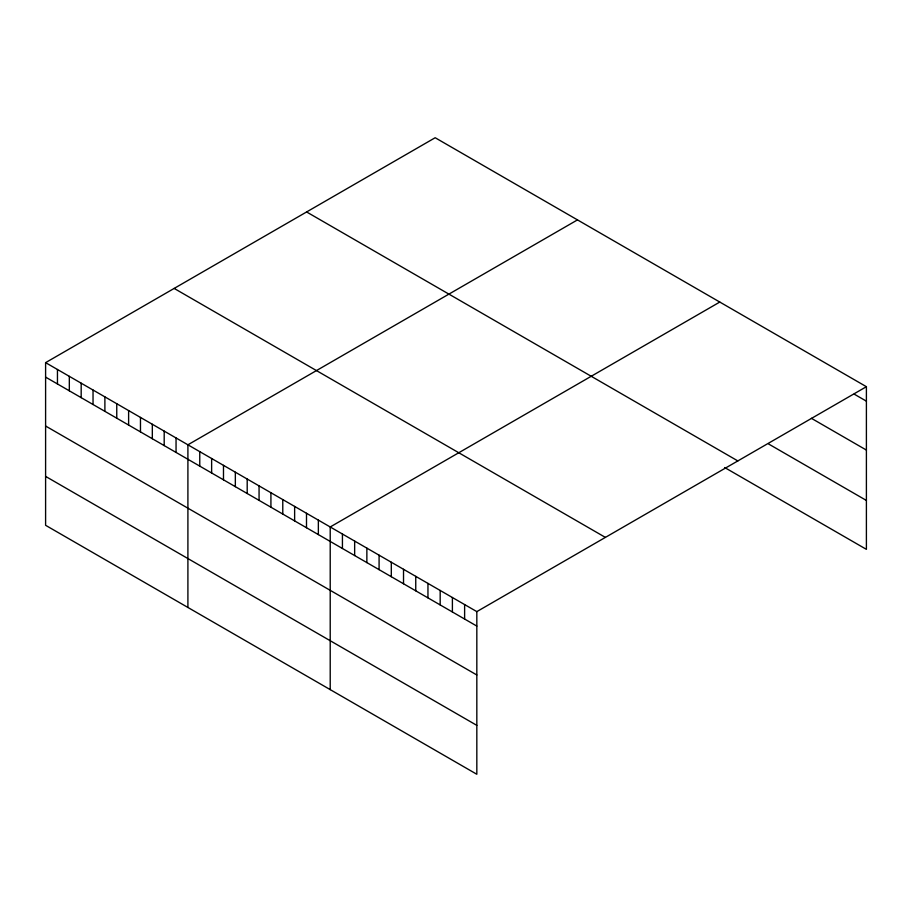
<?xml version="1.0" encoding="UTF-8"?>
<svg xmlns="http://www.w3.org/2000/svg" width="912" height="912" viewBox="0 0 912 912"><rect width="100%" height="100%" fill="white"/><g stroke="black" fill="none" stroke-linecap="round" stroke-linejoin="round"><path stroke-width="1.37" d="M45.6 362.645L476.828 611.621L476.828 774.265L45.6 525.301L45.6 362.645L435.172 137.735L866.4 386.699L866.4 549.355L724.664 467.525M577.478 219.895L187.906 444.805L187.906 607.46M719.785 302.054L330.212 526.965L330.212 689.62M476.828 611.621L866.4 386.699M854.179 394.121L866.4 401.166M811.418 418.323L866.4 450.072M768.656 444.019L866.4 500.449M306.614 211.96L737.842 460.925M174.158 288.42L605.386 537.396M45.6 377.112L476.828 626.088M45.6 426.018L476.828 674.983M45.6 476.395L476.828 725.371M464.618 604.565L464.618 619.031M452.398 597.508L452.398 611.975M440.177 590.452L440.177 604.93M427.956 583.395L427.956 597.873M415.747 576.35L415.747 590.816M403.526 569.293L403.526 583.76M391.305 562.237L391.305 576.703M379.084 555.18L379.084 569.658M366.863 548.135L366.863 562.601M354.654 541.078L354.654 555.545M342.433 534.022L342.433 548.488M318.356 520.125L318.356 534.592M306.5 513.274L306.5 527.74M294.633 506.422L294.633 520.9M282.777 499.582L282.777 514.049M270.921 492.731L270.921 507.209M259.065 485.891L259.065 500.357M247.198 479.039L247.198 493.506M235.342 472.199L235.342 486.666M223.486 465.348L223.486 479.815M211.63 458.497L211.63 472.975M199.762 451.657L199.762 466.123M176.05 437.965L176.05 452.432M164.194 431.114L164.194 445.58M152.327 424.262L152.327 438.74M140.471 417.422L140.471 431.889M128.615 410.571L128.615 425.049M116.759 403.731L116.759 418.198M104.891 396.88L104.891 411.346M93.035 390.04L93.035 404.506M81.179 383.188L81.179 397.655M69.323 376.337L69.323 390.815M57.456 369.497L57.456 383.963"/></g></svg>
